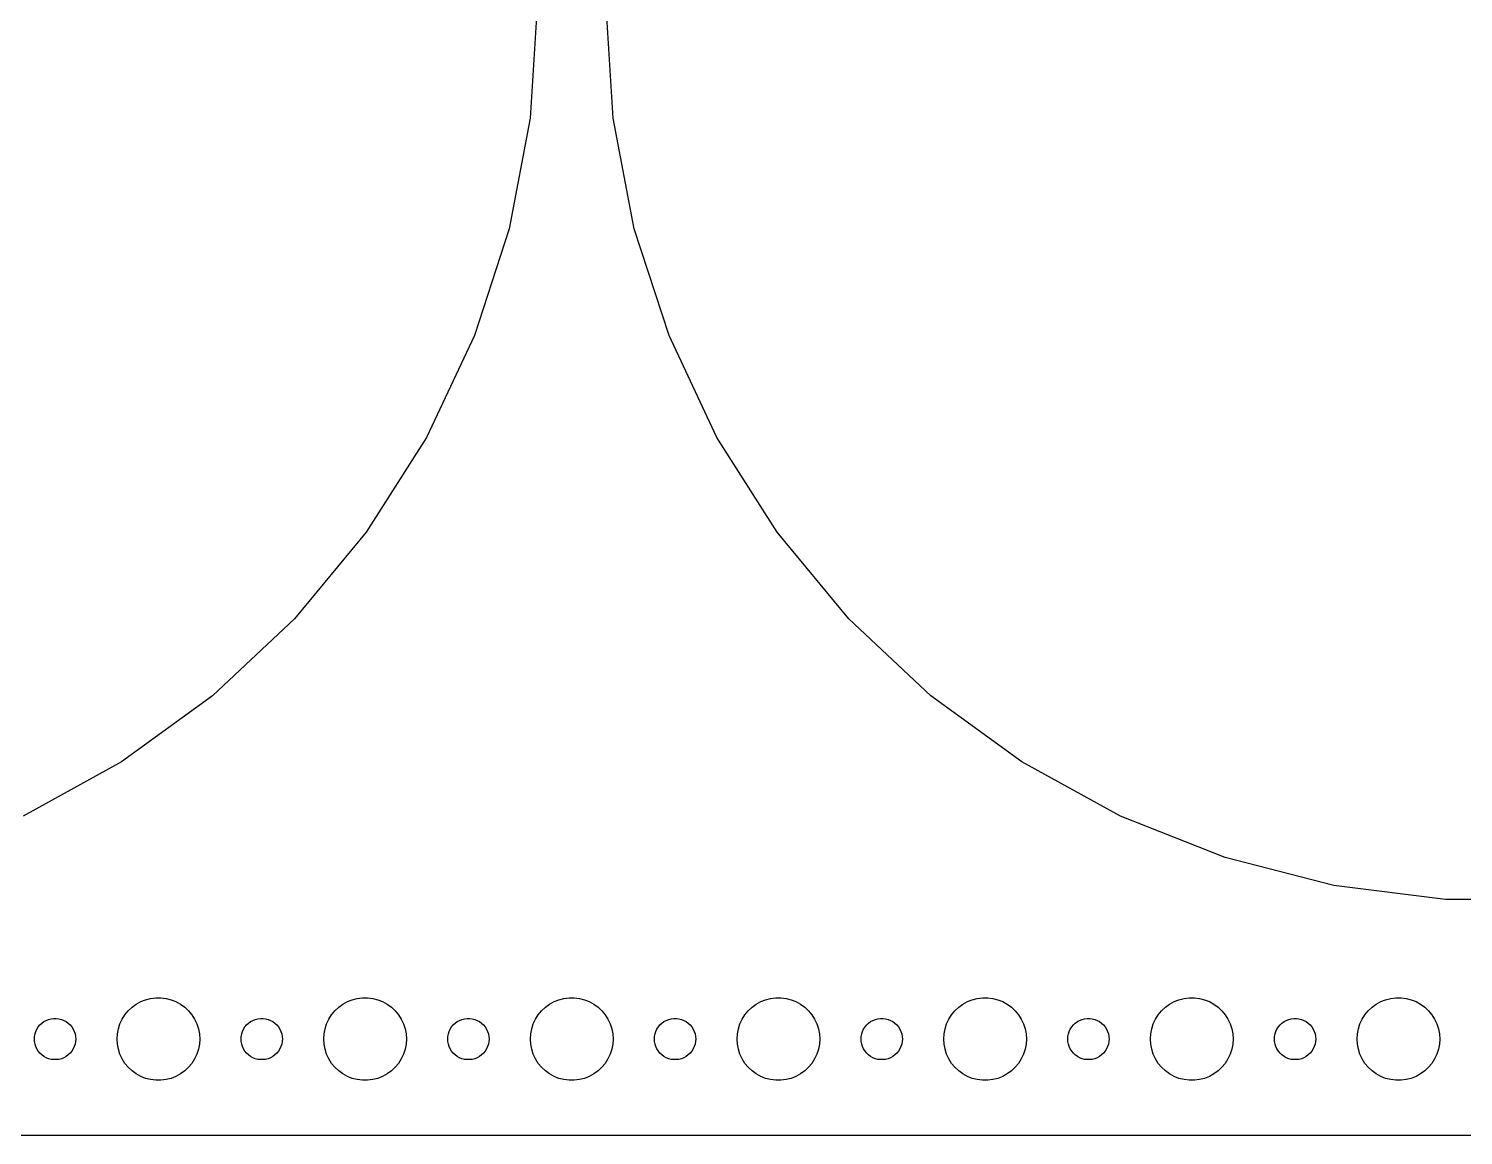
# Model space of a CAD drawing. Header units: metres. Extents: x -210 to 210, y -82 to 82.
# Drawn here: x -106.9 to -2.8, y -82 to -1.6 of the extents above; entities that cross this region are included whole.
import ezdxf

# ---------------------------------------------------------------- set-up
doc = ezdxf.new("R2010")
doc.units = ezdxf.units.M

msp = doc.modelspace()

# ---------------------------------------------------------------- linework, layer by layer
for p, q in [((-70, 0), (-70.5125, -8.14665)), ((-64.4875, -8.14665), (-65, 0)), ((-70.5125, -8.14665), (-72.0421, -16.1648)), ((-62.9579, -16.1648), (-64.4875, -8.14665)), ((-72.0421, -16.1648), (-74.5645, -23.9281)), ((-60.4355, -23.9281), (-62.9579, -16.1648)), ((-74.5645, -23.9281), (-78.0401, -31.314)), ((-56.9599, -31.314), (-60.4355, -23.9281)), ((-78.0401, -31.314), (-82.4139, -38.206)), ((-52.5861, -38.206), (-56.9599, -31.314)), ((-82.4139, -38.206), (-87.617, -44.4956)), ((-47.3829, -44.4956), (-52.5861, -38.206)), ((-87.617, -44.4956), (-93.5674, -50.0834)), ((-41.4326, -50.0834), (-47.3829, -44.4956)), ((-93.5674, -50.0834), (-100.171, -54.8813)), ((-34.8287, -54.8813), (-41.4326, -50.0834)), ((-100.171, -54.8813), (-107.324, -58.8138)), ((-27.6756, -58.8138), (-34.8287, -54.8813)), ((-20.0861, -61.8187), (-27.6756, -58.8138)), ((-12.1798, -63.8487), (-20.0861, -61.8187)), ((-4.08138, -64.8717), (-12.1798, -63.8487)), ((4.08138, -64.8717), (-4.08138, -64.8717)), ((-99.6869, -72.9464), (-99.4123, -72.6885)), ((-99.4123, -72.6885), (-99.1075, -72.467)), ((-99.1075, -72.467), (-98.7773, -72.2855)), ((-98.7773, -72.2855), (-98.427, -72.1468)), ((-98.427, -72.1468), (-98.0621, -72.0531)), ((-98.0621, -72.0531), (-97.6884, -72.0059)), ((-97.6884, -72.0059), (-97.3116, -72.0059)), ((-97.3116, -72.0059), (-96.9379, -72.0531)), ((-96.9379, -72.0531), (-96.573, -72.1468)), ((-96.573, -72.1468), (-96.2227, -72.2855)), ((-96.2227, -72.2855), (-95.8925, -72.467)), ((-95.8925, -72.467), (-95.5877, -72.6885)), ((-95.5877, -72.6885), (-95.3131, -72.9464)), ((-84.6869, -72.9464), (-84.4123, -72.6885)), ((-84.4123, -72.6885), (-84.1075, -72.467)), ((-84.1075, -72.467), (-83.7773, -72.2855)), ((-83.7773, -72.2855), (-83.427, -72.1468)), ((-83.427, -72.1468), (-83.0621, -72.0531)), ((-83.0621, -72.0531), (-82.6884, -72.0059)), ((-82.6884, -72.0059), (-82.3116, -72.0059)), ((-82.3116, -72.0059), (-81.9379, -72.0531)), ((-81.9379, -72.0531), (-81.573, -72.1468)), ((-81.573, -72.1468), (-81.2227, -72.2855)), ((-81.2227, -72.2855), (-80.8925, -72.467)), ((-80.8925, -72.467), (-80.5877, -72.6885)), ((-80.5877, -72.6885), (-80.3131, -72.9464)), ((-69.6869, -72.9464), (-69.4123, -72.6885)), ((-69.4123, -72.6885), (-69.1075, -72.467)), ((-69.1075, -72.467), (-68.7773, -72.2855)), ((-68.7773, -72.2855), (-68.427, -72.1468)), ((-68.427, -72.1468), (-68.0621, -72.0531)), ((-68.0621, -72.0531), (-67.6884, -72.0059)), ((-67.6884, -72.0059), (-67.3116, -72.0059)), ((-67.3116, -72.0059), (-66.9379, -72.0531)), ((-66.9379, -72.0531), (-66.573, -72.1468)), ((-66.573, -72.1468), (-66.2227, -72.2855)), ((-66.2227, -72.2855), (-65.8925, -72.467)), ((-65.8925, -72.467), (-65.5877, -72.6885)), ((-65.5877, -72.6885), (-65.3131, -72.9464)), ((-54.6869, -72.9464), (-54.4123, -72.6885)), ((-54.4123, -72.6885), (-54.1075, -72.467)), ((-54.1075, -72.467), (-53.7773, -72.2855)), ((-53.7773, -72.2855), (-53.427, -72.1468)), ((-53.427, -72.1468), (-53.0621, -72.0531)), ((-53.0621, -72.0531), (-52.6884, -72.0059)), ((-52.6884, -72.0059), (-52.3116, -72.0059)), ((-52.3116, -72.0059), (-51.9379, -72.0531)), ((-51.9379, -72.0531), (-51.5729, -72.1468)), ((-51.5729, -72.1468), (-51.2227, -72.2855)), ((-51.2227, -72.2855), (-50.8925, -72.467)), ((-50.8925, -72.467), (-50.5877, -72.6885)), ((-50.5877, -72.6885), (-50.3131, -72.9464)), ((-39.6869, -72.9464), (-39.4123, -72.6885)), ((-39.4123, -72.6885), (-39.1075, -72.467)), ((-39.1075, -72.467), (-38.7773, -72.2855)), ((-38.7773, -72.2855), (-38.427, -72.1468)), ((-38.427, -72.1468), (-38.0621, -72.0531)), ((-38.0621, -72.0531), (-37.6884, -72.0059)), ((-37.6884, -72.0059), (-37.3116, -72.0059)), ((-37.3116, -72.0059), (-36.9379, -72.0531)), ((-36.9379, -72.0531), (-36.5729, -72.1468)), ((-36.5729, -72.1468), (-36.2227, -72.2855)), ((-36.2227, -72.2855), (-35.8925, -72.467)), ((-35.8925, -72.467), (-35.5877, -72.6885)), ((-35.5877, -72.6885), (-35.3131, -72.9464)), ((-24.6869, -72.9464), (-24.4123, -72.6885)), ((-24.4123, -72.6885), (-24.1075, -72.467)), ((-24.1075, -72.467), (-23.7773, -72.2855)), ((-23.7773, -72.2855), (-23.427, -72.1468)), ((-23.427, -72.1468), (-23.0621, -72.0531)), ((-23.0621, -72.0531), (-22.6884, -72.0059)), ((-22.6884, -72.0059), (-22.3116, -72.0059)), ((-22.3116, -72.0059), (-21.9379, -72.0531)), ((-21.9379, -72.0531), (-21.5729, -72.1468)), ((-21.5729, -72.1468), (-21.2227, -72.2855)), ((-21.2227, -72.2855), (-20.8925, -72.467)), ((-20.8925, -72.467), (-20.5877, -72.6885)), ((-20.5877, -72.6885), (-20.3131, -72.9464)), ((-9.6869, -72.9464), (-9.41226, -72.6885)), ((-9.41226, -72.6885), (-9.10747, -72.467)), ((-9.10747, -72.467), (-8.77733, -72.2855)), ((-8.77733, -72.2855), (-8.42705, -72.1468)), ((-8.42705, -72.1468), (-8.06213, -72.0531)), ((-8.06213, -72.0531), (-7.68837, -72.0059)), ((-7.68837, -72.0059), (-7.31161, -72.0059)), ((-7.31161, -72.0059), (-6.93785, -72.0531)), ((-6.93785, -72.0531), (-6.57294, -72.1468)), ((-6.57294, -72.1468), (-6.22266, -72.2855)), ((-6.22266, -72.2855), (-5.89252, -72.467)), ((-5.89252, -72.467), (-5.58772, -72.6885)), ((-5.58772, -72.6885), (-5.31308, -72.9464)), ((-106.093, -73.9732), (-105.956, -73.8442)), ((-105.956, -73.8442), (-105.804, -73.7335)), ((-105.804, -73.7335), (-105.639, -73.6428)), ((-105.639, -73.6428), (-105.464, -73.5734)), ((-105.464, -73.5734), (-105.281, -73.5266)), ((-105.281, -73.5266), (-105.094, -73.503)), ((-105.094, -73.503), (-104.906, -73.503)), ((-104.906, -73.503), (-104.719, -73.5266)), ((-104.719, -73.5266), (-104.536, -73.5734)), ((-104.536, -73.5734), (-104.361, -73.6428)), ((-104.361, -73.6428), (-104.196, -73.7335)), ((-104.196, -73.7335), (-104.044, -73.8442)), ((-104.044, -73.8442), (-103.907, -73.9732)), ((-100.406, -74.2539), (-100.289, -73.8956)), ((-100.289, -73.8956), (-100.129, -73.5547)), ((-100.129, -73.5547), (-99.927, -73.2366)), ((-99.927, -73.2366), (-99.6869, -72.9464)), ((-95.3131, -72.9464), (-95.073, -73.2366)), ((-95.073, -73.2366), (-94.8711, -73.5547)), ((-94.8711, -73.5547), (-94.7107, -73.8956)), ((-94.7107, -73.8956), (-94.5943, -74.2539)), ((-91.0934, -73.9732), (-90.9561, -73.8442)), ((-90.9561, -73.8442), (-90.8037, -73.7335)), ((-90.8037, -73.7335), (-90.6387, -73.6428)), ((-90.6387, -73.6428), (-90.4635, -73.5734)), ((-90.4635, -73.5734), (-90.2811, -73.5266)), ((-90.2811, -73.5266), (-90.0942, -73.503)), ((-90.0942, -73.503), (-89.9058, -73.503)), ((-89.9058, -73.503), (-89.7189, -73.5266)), ((-89.7189, -73.5266), (-89.5365, -73.5734)), ((-89.5365, -73.5734), (-89.3613, -73.6428)), ((-89.3613, -73.6428), (-89.1963, -73.7335)), ((-89.1963, -73.7335), (-89.0439, -73.8442)), ((-89.0439, -73.8442), (-88.9065, -73.9732)), ((-85.4057, -74.2539), (-85.2893, -73.8956)), ((-85.2893, -73.8956), (-85.1289, -73.5547)), ((-85.1289, -73.5547), (-84.927, -73.2366)), ((-84.927, -73.2366), (-84.6869, -72.9464)), ((-80.3131, -72.9464), (-80.073, -73.2366)), ((-80.073, -73.2366), (-79.8711, -73.5547)), ((-79.8711, -73.5547), (-79.7107, -73.8956)), ((-79.7107, -73.8956), (-79.5943, -74.2539)), ((-76.0934, -73.9732), (-75.9561, -73.8442)), ((-75.9561, -73.8442), (-75.8037, -73.7335)), ((-75.8037, -73.7335), (-75.6387, -73.6428)), ((-75.6387, -73.6428), (-75.4635, -73.5734)), ((-75.4635, -73.5734), (-75.2811, -73.5266)), ((-75.2811, -73.5266), (-75.0942, -73.503)), ((-75.0942, -73.503), (-74.9058, -73.503)), ((-74.9058, -73.503), (-74.7189, -73.5266)), ((-74.7189, -73.5266), (-74.5365, -73.5734)), ((-74.5365, -73.5734), (-74.3613, -73.6428)), ((-74.3613, -73.6428), (-74.1963, -73.7335)), ((-74.1963, -73.7335), (-74.0439, -73.8442)), ((-74.0439, -73.8442), (-73.9065, -73.9732)), ((-70.4057, -74.2539), (-70.2893, -73.8956)), ((-70.2893, -73.8956), (-70.1289, -73.5547)), ((-70.1289, -73.5547), (-69.927, -73.2366)), ((-69.927, -73.2366), (-69.6869, -72.9464)), ((-65.3131, -72.9464), (-65.073, -73.2366)), ((-65.073, -73.2366), (-64.8711, -73.5547)), ((-64.8711, -73.5547), (-64.7107, -73.8956)), ((-64.7107, -73.8956), (-64.5943, -74.2539)), ((-61.0934, -73.9732), (-60.9561, -73.8442)), ((-60.9561, -73.8442), (-60.8037, -73.7335)), ((-60.8037, -73.7335), (-60.6387, -73.6428)), ((-60.6387, -73.6428), (-60.4635, -73.5734)), ((-60.4635, -73.5734), (-60.2811, -73.5266)), ((-60.2811, -73.5266), (-60.0942, -73.503)), ((-60.0942, -73.503), (-59.9058, -73.503)), ((-59.9058, -73.503), (-59.7189, -73.5266)), ((-59.7189, -73.5266), (-59.5365, -73.5734)), ((-59.5365, -73.5734), (-59.3613, -73.6428)), ((-59.3613, -73.6428), (-59.1963, -73.7335)), ((-59.1963, -73.7335), (-59.0439, -73.8442)), ((-59.0439, -73.8442), (-58.9065, -73.9732)), ((-55.4057, -74.2539), (-55.2893, -73.8956)), ((-55.2893, -73.8956), (-55.1289, -73.5547)), ((-55.1289, -73.5547), (-54.927, -73.2366)), ((-54.927, -73.2366), (-54.6869, -72.9464)), ((-50.3131, -72.9464), (-50.0729, -73.2366)), ((-50.0729, -73.2366), (-49.8711, -73.5547)), ((-49.8711, -73.5547), (-49.7107, -73.8956)), ((-49.7107, -73.8956), (-49.5942, -74.2539)), ((-46.0934, -73.9732), (-45.9561, -73.8442)), ((-45.9561, -73.8442), (-45.8037, -73.7335)), ((-45.8037, -73.7335), (-45.6387, -73.6428)), ((-45.6387, -73.6428), (-45.4635, -73.5734)), ((-45.4635, -73.5734), (-45.2811, -73.5266)), ((-45.2811, -73.5266), (-45.0942, -73.503)), ((-45.0942, -73.503), (-44.9058, -73.503)), ((-44.9058, -73.503), (-44.7189, -73.5266)), ((-44.7189, -73.5266), (-44.5365, -73.5734)), ((-44.5365, -73.5734), (-44.3613, -73.6428)), ((-44.3613, -73.6428), (-44.1963, -73.7335)), ((-44.1963, -73.7335), (-44.0439, -73.8442)), ((-44.0439, -73.8442), (-43.9065, -73.9732)), ((-40.4057, -74.2539), (-40.2893, -73.8956)), ((-40.2893, -73.8956), (-40.1289, -73.5547)), ((-40.1289, -73.5547), (-39.927, -73.2366)), ((-39.927, -73.2366), (-39.6869, -72.9464)), ((-35.3131, -72.9464), (-35.0729, -73.2366)), ((-35.0729, -73.2366), (-34.8711, -73.5547)), ((-34.8711, -73.5547), (-34.7107, -73.8956)), ((-34.7107, -73.8956), (-34.5942, -74.2539)), ((-31.0934, -73.9732), (-30.9561, -73.8442)), ((-30.9561, -73.8442), (-30.8037, -73.7335)), ((-30.8037, -73.7335), (-30.6387, -73.6428)), ((-30.6387, -73.6428), (-30.4635, -73.5734)), ((-30.4635, -73.5734), (-30.2811, -73.5266)), ((-30.2811, -73.5266), (-30.0942, -73.503)), ((-30.0942, -73.503), (-29.9058, -73.503)), ((-29.9058, -73.503), (-29.7189, -73.5266)), ((-29.7189, -73.5266), (-29.5365, -73.5734)), ((-29.5365, -73.5734), (-29.3613, -73.6428)), ((-29.3613, -73.6428), (-29.1963, -73.7335)), ((-29.1963, -73.7335), (-29.0439, -73.8442)), ((-29.0439, -73.8442), (-28.9065, -73.9732)), ((-25.4057, -74.2539), (-25.2893, -73.8956)), ((-25.2893, -73.8956), (-25.1289, -73.5547)), ((-25.1289, -73.5547), (-24.927, -73.2366)), ((-24.927, -73.2366), (-24.6869, -72.9464)), ((-20.3131, -72.9464), (-20.0729, -73.2366)), ((-20.0729, -73.2366), (-19.8711, -73.5547)), ((-19.8711, -73.5547), (-19.7107, -73.8956)), ((-19.7107, -73.8956), (-19.5942, -74.2539)), ((-16.0934, -73.9732), (-15.9561, -73.8442)), ((-15.9561, -73.8442), (-15.8037, -73.7335)), ((-15.8037, -73.7335), (-15.6387, -73.6428)), ((-15.6387, -73.6428), (-15.4635, -73.5734)), ((-15.4635, -73.5734), (-15.2811, -73.5266)), ((-15.2811, -73.5266), (-15.0942, -73.503)), ((-15.0942, -73.503), (-14.9058, -73.503)), ((-14.9058, -73.503), (-14.7189, -73.5266)), ((-14.7189, -73.5266), (-14.5365, -73.5734)), ((-14.5365, -73.5734), (-14.3613, -73.6428)), ((-14.3613, -73.6428), (-14.1963, -73.7335)), ((-14.1963, -73.7335), (-14.0439, -73.8442)), ((-14.0439, -73.8442), (-13.9065, -73.9732)), ((-10.4057, -74.2539), (-10.2893, -73.8956)), ((-10.2893, -73.8956), (-10.1289, -73.5547)), ((-10.1289, -73.5547), (-9.92705, -73.2366)), ((-9.92705, -73.2366), (-9.6869, -72.9464)), ((-5.31308, -72.9464), (-5.07294, -73.2366)), ((-5.07294, -73.2366), (-4.87108, -73.5547)), ((-4.87108, -73.5547), (-4.71066, -73.8956)), ((-4.71066, -73.8956), (-4.59424, -74.2539)), ((-106.5, -75), (-106.488, -74.812)), ((-106.488, -74.812), (-106.453, -74.627)), ((-106.453, -74.627), (-106.395, -74.4478)), ((-106.395, -74.4478), (-106.314, -74.2774)), ((-106.314, -74.2774), (-106.214, -74.1183)), ((-106.214, -74.1183), (-106.093, -73.9732)), ((-103.907, -73.9732), (-103.786, -74.1183)), ((-103.786, -74.1183), (-103.686, -74.2774)), ((-103.686, -74.2774), (-103.605, -74.4478)), ((-103.605, -74.4478), (-103.547, -74.627)), ((-103.547, -74.627), (-103.512, -74.812)), ((-103.512, -74.812), (-103.5, -75)), ((-100.5, -75), (-100.476, -74.624)), ((-100.476, -74.624), (-100.406, -74.2539)), ((-94.5943, -74.2539), (-94.5237, -74.624)), ((-94.5237, -74.624), (-94.5, -75)), ((-91.5, -75), (-91.4882, -74.812)), ((-91.4882, -74.812), (-91.4529, -74.627)), ((-91.4529, -74.627), (-91.3947, -74.4478)), ((-91.3947, -74.4478), (-91.3145, -74.2774)), ((-91.3145, -74.2774), (-91.2135, -74.1183)), ((-91.2135, -74.1183), (-91.0934, -73.9732)), ((-88.9065, -73.9732), (-88.7865, -74.1183)), ((-88.7865, -74.1183), (-88.6855, -74.2774)), ((-88.6855, -74.2774), (-88.6053, -74.4478)), ((-88.6053, -74.4478), (-88.5471, -74.627)), ((-88.5471, -74.627), (-88.5118, -74.812)), ((-88.5118, -74.812), (-88.5, -75)), ((-85.5, -75), (-85.4763, -74.624)), ((-85.4763, -74.624), (-85.4057, -74.2539)), ((-79.5943, -74.2539), (-79.5237, -74.624)), ((-79.5237, -74.624), (-79.5, -75)), ((-76.5, -75), (-76.4882, -74.812)), ((-76.4882, -74.812), (-76.4529, -74.627)), ((-76.4529, -74.627), (-76.3947, -74.4478)), ((-76.3947, -74.4478), (-76.3145, -74.2774)), ((-76.3145, -74.2774), (-76.2135, -74.1183)), ((-76.2135, -74.1183), (-76.0934, -73.9732)), ((-73.9065, -73.9732), (-73.7865, -74.1183)), ((-73.7865, -74.1183), (-73.6855, -74.2774)), ((-73.6855, -74.2774), (-73.6053, -74.4478)), ((-73.6053, -74.4478), (-73.5471, -74.627)), ((-73.5471, -74.627), (-73.5118, -74.812)), ((-73.5118, -74.812), (-73.5, -75)), ((-70.5, -75), (-70.4763, -74.624)), ((-70.4763, -74.624), (-70.4057, -74.2539)), ((-64.5943, -74.2539), (-64.5237, -74.624)), ((-64.5237, -74.624), (-64.5, -75)), ((-61.5, -75), (-61.4882, -74.812)), ((-61.4882, -74.812), (-61.4529, -74.627)), ((-61.4529, -74.627), (-61.3947, -74.4478)), ((-61.3947, -74.4478), (-61.3145, -74.2774)), ((-61.3145, -74.2774), (-61.2135, -74.1183)), ((-61.2135, -74.1183), (-61.0934, -73.9732)), ((-58.9065, -73.9732), (-58.7865, -74.1183)), ((-58.7865, -74.1183), (-58.6855, -74.2774)), ((-58.6855, -74.2774), (-58.6053, -74.4478)), ((-58.6053, -74.4478), (-58.5471, -74.627)), ((-58.5471, -74.627), (-58.5118, -74.812)), ((-58.5118, -74.812), (-58.5, -75)), ((-55.5, -75), (-55.4763, -74.624)), ((-55.4763, -74.624), (-55.4057, -74.2539)), ((-49.5942, -74.2539), (-49.5237, -74.624)), ((-49.5237, -74.624), (-49.5, -75)), ((-46.5, -75), (-46.4882, -74.812)), ((-46.4882, -74.812), (-46.4529, -74.627)), ((-46.4529, -74.627), (-46.3947, -74.4478)), ((-46.3947, -74.4478), (-46.3145, -74.2774)), ((-46.3145, -74.2774), (-46.2135, -74.1183)), ((-46.2135, -74.1183), (-46.0934, -73.9732)), ((-43.9065, -73.9732), (-43.7865, -74.1183)), ((-43.7865, -74.1183), (-43.6855, -74.2774)), ((-43.6855, -74.2774), (-43.6053, -74.4478)), ((-43.6053, -74.4478), (-43.5471, -74.627)), ((-43.5471, -74.627), (-43.5118, -74.812)), ((-43.5118, -74.812), (-43.5, -75)), ((-40.5, -75), (-40.4763, -74.624)), ((-40.4763, -74.624), (-40.4057, -74.2539)), ((-34.5942, -74.2539), (-34.5237, -74.624)), ((-34.5237, -74.624), (-34.5, -75)), ((-31.5, -75), (-31.4882, -74.812)), ((-31.4882, -74.812), (-31.4529, -74.627)), ((-31.4529, -74.627), (-31.3947, -74.4478)), ((-31.3947, -74.4478), (-31.3145, -74.2774)), ((-31.3145, -74.2774), (-31.2135, -74.1183)), ((-31.2135, -74.1183), (-31.0934, -73.9732)), ((-28.9065, -73.9732), (-28.7865, -74.1183)), ((-28.7865, -74.1183), (-28.6855, -74.2774)), ((-28.6855, -74.2774), (-28.6053, -74.4478)), ((-28.6053, -74.4478), (-28.5471, -74.627)), ((-28.5471, -74.627), (-28.5118, -74.812)), ((-28.5118, -74.812), (-28.5, -75)), ((-25.5, -75), (-25.4763, -74.624)), ((-25.4763, -74.624), (-25.4057, -74.2539)), ((-19.5942, -74.2539), (-19.5237, -74.624)), ((-19.5237, -74.624), (-19.5, -75)), ((-16.5, -75), (-16.4882, -74.812)), ((-16.4882, -74.812), (-16.4529, -74.627)), ((-16.4529, -74.627), (-16.3947, -74.4478)), ((-16.3947, -74.4478), (-16.3145, -74.2774)), ((-16.3145, -74.2774), (-16.2135, -74.1183)), ((-16.2135, -74.1183), (-16.0934, -73.9732)), ((-13.9065, -73.9732), (-13.7865, -74.1183)), ((-13.7865, -74.1183), (-13.6855, -74.2774)), ((-13.6855, -74.2774), (-13.6053, -74.4478)), ((-13.6053, -74.4478), (-13.5471, -74.627)), ((-13.5471, -74.627), (-13.5118, -74.812)), ((-13.5118, -74.812), (-13.5, -75)), ((-10.5, -75), (-10.4763, -74.624)), ((-10.4763, -74.624), (-10.4057, -74.2539)), ((-4.59424, -74.2539), (-4.52365, -74.624)), ((-4.52365, -74.624), (-4.5, -75)), ((-106.488, -75.188), (-106.5, -75)), ((-106.453, -75.373), (-106.488, -75.188)), ((-106.395, -75.5522), (-106.453, -75.373)), ((-106.314, -75.7226), (-106.395, -75.5522)), ((-106.214, -75.8817), (-106.314, -75.7226)), ((-106.093, -76.0268), (-106.214, -75.8817)), ((-103.786, -75.8817), (-103.907, -76.0268)), ((-103.686, -75.7226), (-103.786, -75.8817)), ((-103.605, -75.5522), (-103.686, -75.7226)), ((-103.547, -75.373), (-103.605, -75.5522)), ((-103.512, -75.188), (-103.547, -75.373)), ((-103.5, -75), (-103.512, -75.188)), ((-100.476, -75.376), (-100.5, -75)), ((-100.406, -75.7461), (-100.476, -75.376)), ((-100.289, -76.1044), (-100.406, -75.7461)), ((-94.5943, -75.7461), (-94.7107, -76.1044)), ((-94.5237, -75.376), (-94.5943, -75.7461)), ((-94.5, -75), (-94.5237, -75.376)), ((-91.4882, -75.188), (-91.5, -75)), ((-91.4529, -75.373), (-91.4882, -75.188)), ((-91.3947, -75.5522), (-91.4529, -75.373)), ((-91.3145, -75.7226), (-91.3947, -75.5522)), ((-91.2135, -75.8817), (-91.3145, -75.7226)), ((-91.0934, -76.0268), (-91.2135, -75.8817)), ((-88.7865, -75.8817), (-88.9065, -76.0268)), ((-88.6855, -75.7226), (-88.7865, -75.8817)), ((-88.6053, -75.5522), (-88.6855, -75.7226)), ((-88.5471, -75.373), (-88.6053, -75.5522)), ((-88.5118, -75.188), (-88.5471, -75.373)), ((-88.5, -75), (-88.5118, -75.188)), ((-85.4763, -75.376), (-85.5, -75)), ((-85.4057, -75.7461), (-85.4763, -75.376)), ((-85.2893, -76.1044), (-85.4057, -75.7461)), ((-79.5943, -75.7461), (-79.7107, -76.1044)), ((-79.5237, -75.376), (-79.5943, -75.7461)), ((-79.5, -75), (-79.5237, -75.376)), ((-76.4882, -75.188), (-76.5, -75)), ((-76.4529, -75.373), (-76.4882, -75.188)), ((-76.3947, -75.5522), (-76.4529, -75.373)), ((-76.3145, -75.7226), (-76.3947, -75.5522)), ((-76.2135, -75.8817), (-76.3145, -75.7226)), ((-76.0934, -76.0268), (-76.2135, -75.8817)), ((-73.7865, -75.8817), (-73.9065, -76.0268)), ((-73.6855, -75.7226), (-73.7865, -75.8817)), ((-73.6053, -75.5522), (-73.6855, -75.7226)), ((-73.5471, -75.373), (-73.6053, -75.5522)), ((-73.5118, -75.188), (-73.5471, -75.373)), ((-73.5, -75), (-73.5118, -75.188)), ((-70.4763, -75.376), (-70.5, -75)), ((-70.4057, -75.7461), (-70.4763, -75.376)), ((-70.2893, -76.1044), (-70.4057, -75.7461)), ((-64.5943, -75.7461), (-64.7107, -76.1044)), ((-64.5237, -75.376), (-64.5943, -75.7461)), ((-64.5, -75), (-64.5237, -75.376)), ((-61.4882, -75.188), (-61.5, -75)), ((-61.4529, -75.373), (-61.4882, -75.188)), ((-61.3947, -75.5522), (-61.4529, -75.373)), ((-61.3145, -75.7226), (-61.3947, -75.5522)), ((-61.2135, -75.8817), (-61.3145, -75.7226)), ((-61.0934, -76.0268), (-61.2135, -75.8817)), ((-58.7865, -75.8817), (-58.9065, -76.0268)), ((-58.6855, -75.7226), (-58.7865, -75.8817)), ((-58.6053, -75.5522), (-58.6855, -75.7226)), ((-58.5471, -75.373), (-58.6053, -75.5522)), ((-58.5118, -75.188), (-58.5471, -75.373)), ((-58.5, -75), (-58.5118, -75.188)), ((-55.4763, -75.376), (-55.5, -75)), ((-55.4057, -75.7461), (-55.4763, -75.376)), ((-55.2893, -76.1044), (-55.4057, -75.7461)), ((-49.5942, -75.7461), (-49.7107, -76.1044)), ((-49.5237, -75.376), (-49.5942, -75.7461)), ((-49.5, -75), (-49.5237, -75.376)), ((-46.4882, -75.188), (-46.5, -75)), ((-46.4529, -75.373), (-46.4882, -75.188)), ((-46.3947, -75.5522), (-46.4529, -75.373)), ((-46.3145, -75.7226), (-46.3947, -75.5522)), ((-46.2135, -75.8817), (-46.3145, -75.7226)), ((-46.0934, -76.0268), (-46.2135, -75.8817)), ((-43.7865, -75.8817), (-43.9065, -76.0268)), ((-43.6855, -75.7226), (-43.7865, -75.8817)), ((-43.6053, -75.5522), (-43.6855, -75.7226)), ((-43.5471, -75.373), (-43.6053, -75.5522)), ((-43.5118, -75.188), (-43.5471, -75.373)), ((-43.5, -75), (-43.5118, -75.188)), ((-40.4763, -75.376), (-40.5, -75)), ((-40.4057, -75.7461), (-40.4763, -75.376)), ((-40.2893, -76.1044), (-40.4057, -75.7461)), ((-34.5942, -75.7461), (-34.7107, -76.1044)), ((-34.5237, -75.376), (-34.5942, -75.7461)), ((-34.5, -75), (-34.5237, -75.376)), ((-31.4882, -75.188), (-31.5, -75)), ((-31.4529, -75.373), (-31.4882, -75.188)), ((-31.3947, -75.5522), (-31.4529, -75.373)), ((-31.3145, -75.7226), (-31.3947, -75.5522)), ((-31.2135, -75.8817), (-31.3145, -75.7226)), ((-31.0934, -76.0268), (-31.2135, -75.8817)), ((-28.7865, -75.8817), (-28.9065, -76.0268)), ((-28.6855, -75.7226), (-28.7865, -75.8817)), ((-28.6053, -75.5522), (-28.6855, -75.7226)), ((-28.5471, -75.373), (-28.6053, -75.5522)), ((-28.5118, -75.188), (-28.5471, -75.373)), ((-28.5, -75), (-28.5118, -75.188)), ((-25.4763, -75.376), (-25.5, -75)), ((-25.4057, -75.7461), (-25.4763, -75.376)), ((-25.2893, -76.1044), (-25.4057, -75.7461)), ((-19.5942, -75.7461), (-19.7107, -76.1044)), ((-19.5237, -75.376), (-19.5942, -75.7461)), ((-19.5, -75), (-19.5237, -75.376)), ((-16.4882, -75.188), (-16.5, -75)), ((-16.4529, -75.373), (-16.4882, -75.188)), ((-16.3947, -75.5522), (-16.4529, -75.373)), ((-16.3145, -75.7226), (-16.3947, -75.5522)), ((-16.2135, -75.8817), (-16.3145, -75.7226)), ((-16.0934, -76.0268), (-16.2135, -75.8817)), ((-13.7865, -75.8817), (-13.9065, -76.0268)), ((-13.6855, -75.7226), (-13.7865, -75.8817)), ((-13.6053, -75.5522), (-13.6855, -75.7226)), ((-13.5471, -75.373), (-13.6053, -75.5522)), ((-13.5118, -75.188), (-13.5471, -75.373)), ((-13.5, -75), (-13.5118, -75.188)), ((-10.4763, -75.376), (-10.5, -75)), ((-10.4057, -75.7461), (-10.4763, -75.376)), ((-10.2893, -76.1044), (-10.4057, -75.7461)), ((-4.59424, -75.7461), (-4.71066, -76.1044)), ((-4.52365, -75.376), (-4.59424, -75.7461)), ((-4.5, -75), (-4.52365, -75.376)), ((-105.956, -76.1558), (-106.093, -76.0268)), ((-105.804, -76.2665), (-105.956, -76.1558)), ((-105.639, -76.3572), (-105.804, -76.2665)), ((-105.464, -76.4266), (-105.639, -76.3572)), ((-105.281, -76.4734), (-105.464, -76.4266)), ((-105.094, -76.497), (-105.281, -76.4734)), ((-104.906, -76.497), (-105.094, -76.497)), ((-104.719, -76.4734), (-104.906, -76.497)), ((-104.536, -76.4266), (-104.719, -76.4734)), ((-104.361, -76.3572), (-104.536, -76.4266)), ((-104.196, -76.2665), (-104.361, -76.3572)), ((-104.044, -76.1558), (-104.196, -76.2665)), ((-103.907, -76.0268), (-104.044, -76.1558)), ((-100.129, -76.4453), (-100.289, -76.1044)), ((-99.927, -76.7634), (-100.129, -76.4453)), ((-99.6869, -77.0536), (-99.927, -76.7634)), ((-95.073, -76.7634), (-95.3131, -77.0536)), ((-94.8711, -76.4453), (-95.073, -76.7634)), ((-94.7107, -76.1044), (-94.8711, -76.4453)), ((-90.9561, -76.1558), (-91.0934, -76.0268)), ((-90.8037, -76.2665), (-90.9561, -76.1558)), ((-90.6387, -76.3572), (-90.8037, -76.2665)), ((-90.4635, -76.4266), (-90.6387, -76.3572)), ((-90.2811, -76.4734), (-90.4635, -76.4266)), ((-90.0942, -76.497), (-90.2811, -76.4734)), ((-89.9058, -76.497), (-90.0942, -76.497)), ((-89.7189, -76.4734), (-89.9058, -76.497)), ((-89.5365, -76.4266), (-89.7189, -76.4734)), ((-89.3613, -76.3572), (-89.5365, -76.4266)), ((-89.1963, -76.2665), (-89.3613, -76.3572)), ((-89.0439, -76.1558), (-89.1963, -76.2665)), ((-88.9065, -76.0268), (-89.0439, -76.1558)), ((-85.1289, -76.4453), (-85.2893, -76.1044)), ((-84.927, -76.7634), (-85.1289, -76.4453)), ((-84.6869, -77.0536), (-84.927, -76.7634)), ((-80.073, -76.7634), (-80.3131, -77.0536)), ((-79.8711, -76.4453), (-80.073, -76.7634)), ((-79.7107, -76.1044), (-79.8711, -76.4453)), ((-75.9561, -76.1558), (-76.0934, -76.0268)), ((-75.8037, -76.2665), (-75.9561, -76.1558)), ((-75.6387, -76.3572), (-75.8037, -76.2665)), ((-75.4635, -76.4266), (-75.6387, -76.3572)), ((-75.2811, -76.4734), (-75.4635, -76.4266)), ((-75.0942, -76.497), (-75.2811, -76.4734)), ((-74.9058, -76.497), (-75.0942, -76.497)), ((-74.7189, -76.4734), (-74.9058, -76.497)), ((-74.5365, -76.4266), (-74.7189, -76.4734)), ((-74.3613, -76.3572), (-74.5365, -76.4266)), ((-74.1963, -76.2665), (-74.3613, -76.3572)), ((-74.0439, -76.1558), (-74.1963, -76.2665)), ((-73.9065, -76.0268), (-74.0439, -76.1558)), ((-70.1289, -76.4453), (-70.2893, -76.1044)), ((-69.927, -76.7634), (-70.1289, -76.4453)), ((-69.6869, -77.0536), (-69.927, -76.7634)), ((-65.073, -76.7634), (-65.3131, -77.0536)), ((-64.8711, -76.4453), (-65.073, -76.7634)), ((-64.7107, -76.1044), (-64.8711, -76.4453)), ((-60.9561, -76.1558), (-61.0934, -76.0268)), ((-60.8037, -76.2665), (-60.9561, -76.1558)), ((-60.6387, -76.3572), (-60.8037, -76.2665)), ((-60.4635, -76.4266), (-60.6387, -76.3572)), ((-60.2811, -76.4734), (-60.4635, -76.4266)), ((-60.0942, -76.497), (-60.2811, -76.4734)), ((-59.9058, -76.497), (-60.0942, -76.497)), ((-59.7189, -76.4734), (-59.9058, -76.497)), ((-59.5365, -76.4266), (-59.7189, -76.4734)), ((-59.3613, -76.3572), (-59.5365, -76.4266)), ((-59.1963, -76.2665), (-59.3613, -76.3572)), ((-59.0439, -76.1558), (-59.1963, -76.2665)), ((-58.9065, -76.0268), (-59.0439, -76.1558)), ((-55.1289, -76.4453), (-55.2893, -76.1044)), ((-54.927, -76.7634), (-55.1289, -76.4453)), ((-54.6869, -77.0536), (-54.927, -76.7634)), ((-50.0729, -76.7634), (-50.3131, -77.0536)), ((-49.8711, -76.4453), (-50.0729, -76.7634)), ((-49.7107, -76.1044), (-49.8711, -76.4453)), ((-45.9561, -76.1558), (-46.0934, -76.0268)), ((-45.8037, -76.2665), (-45.9561, -76.1558)), ((-45.6387, -76.3572), (-45.8037, -76.2665)), ((-45.4635, -76.4266), (-45.6387, -76.3572)), ((-45.2811, -76.4734), (-45.4635, -76.4266)), ((-45.0942, -76.497), (-45.2811, -76.4734)), ((-44.9058, -76.497), (-45.0942, -76.497)), ((-44.7189, -76.4734), (-44.9058, -76.497)), ((-44.5365, -76.4266), (-44.7189, -76.4734)), ((-44.3613, -76.3572), (-44.5365, -76.4266)), ((-44.1963, -76.2665), (-44.3613, -76.3572)), ((-44.0439, -76.1558), (-44.1963, -76.2665)), ((-43.9065, -76.0268), (-44.0439, -76.1558)), ((-40.1289, -76.4453), (-40.2893, -76.1044)), ((-39.927, -76.7634), (-40.1289, -76.4453)), ((-39.6869, -77.0536), (-39.927, -76.7634)), ((-35.0729, -76.7634), (-35.3131, -77.0536)), ((-34.8711, -76.4453), (-35.0729, -76.7634)), ((-34.7107, -76.1044), (-34.8711, -76.4453)), ((-30.9561, -76.1558), (-31.0934, -76.0268)), ((-30.8037, -76.2665), (-30.9561, -76.1558)), ((-30.6387, -76.3572), (-30.8037, -76.2665)), ((-30.4635, -76.4266), (-30.6387, -76.3572)), ((-30.2811, -76.4734), (-30.4635, -76.4266)), ((-30.0942, -76.497), (-30.2811, -76.4734)), ((-29.9058, -76.497), (-30.0942, -76.497)), ((-29.7189, -76.4734), (-29.9058, -76.497)), ((-29.5365, -76.4266), (-29.7189, -76.4734)), ((-29.3613, -76.3572), (-29.5365, -76.4266)), ((-29.1963, -76.2665), (-29.3613, -76.3572)), ((-29.0439, -76.1558), (-29.1963, -76.2665)), ((-28.9065, -76.0268), (-29.0439, -76.1558)), ((-25.1289, -76.4453), (-25.2893, -76.1044)), ((-24.927, -76.7634), (-25.1289, -76.4453)), ((-24.6869, -77.0536), (-24.927, -76.7634)), ((-20.0729, -76.7634), (-20.3131, -77.0536)), ((-19.8711, -76.4453), (-20.0729, -76.7634)), ((-19.7107, -76.1044), (-19.8711, -76.4453)), ((-15.9561, -76.1558), (-16.0934, -76.0268)), ((-15.8037, -76.2665), (-15.9561, -76.1558)), ((-15.6387, -76.3572), (-15.8037, -76.2665)), ((-15.4635, -76.4266), (-15.6387, -76.3572)), ((-15.2811, -76.4734), (-15.4635, -76.4266)), ((-15.0942, -76.497), (-15.2811, -76.4734)), ((-14.9058, -76.497), (-15.0942, -76.497)), ((-14.7189, -76.4734), (-14.9058, -76.497)), ((-14.5365, -76.4266), (-14.7189, -76.4734)), ((-14.3613, -76.3572), (-14.5365, -76.4266)), ((-14.1963, -76.2665), (-14.3613, -76.3572)), ((-14.0439, -76.1558), (-14.1963, -76.2665)), ((-13.9065, -76.0268), (-14.0439, -76.1558)), ((-10.1289, -76.4453), (-10.2893, -76.1044)), ((-9.92705, -76.7634), (-10.1289, -76.4453)), ((-9.6869, -77.0536), (-9.92705, -76.7634)), ((-5.07294, -76.7634), (-5.31308, -77.0536)), ((-4.87108, -76.4453), (-5.07294, -76.7634)), ((-4.71066, -76.1044), (-4.87108, -76.4453)), ((-99.4123, -77.3115), (-99.6869, -77.0536)), ((-99.1075, -77.533), (-99.4123, -77.3115)), ((-98.7773, -77.7145), (-99.1075, -77.533)), ((-98.427, -77.8532), (-98.7773, -77.7145)), ((-98.0621, -77.9469), (-98.427, -77.8532)), ((-97.6884, -77.9941), (-98.0621, -77.9469)), ((-97.3116, -77.9941), (-97.6884, -77.9941)), ((-96.9379, -77.9469), (-97.3116, -77.9941)), ((-96.573, -77.8532), (-96.9379, -77.9469)), ((-96.2227, -77.7145), (-96.573, -77.8532)), ((-95.8925, -77.533), (-96.2227, -77.7145)), ((-95.5877, -77.3115), (-95.8925, -77.533)), ((-95.3131, -77.0536), (-95.5877, -77.3115)), ((-84.4123, -77.3115), (-84.6869, -77.0536)), ((-84.1075, -77.533), (-84.4123, -77.3115)), ((-83.7773, -77.7145), (-84.1075, -77.533)), ((-83.427, -77.8532), (-83.7773, -77.7145)), ((-83.0621, -77.9469), (-83.427, -77.8532)), ((-82.6884, -77.9941), (-83.0621, -77.9469)), ((-82.3116, -77.9941), (-82.6884, -77.9941)), ((-81.9379, -77.9469), (-82.3116, -77.9941)), ((-81.573, -77.8532), (-81.9379, -77.9469)), ((-81.2227, -77.7145), (-81.573, -77.8532)), ((-80.8925, -77.533), (-81.2227, -77.7145)), ((-80.5877, -77.3115), (-80.8925, -77.533)), ((-80.3131, -77.0536), (-80.5877, -77.3115)), ((-69.4123, -77.3115), (-69.6869, -77.0536)), ((-69.1075, -77.533), (-69.4123, -77.3115)), ((-68.7773, -77.7145), (-69.1075, -77.533)), ((-68.427, -77.8532), (-68.7773, -77.7145)), ((-68.0621, -77.9469), (-68.427, -77.8532)), ((-67.6884, -77.9941), (-68.0621, -77.9469)), ((-67.3116, -77.9941), (-67.6884, -77.9941)), ((-66.9379, -77.9469), (-67.3116, -77.9941)), ((-66.573, -77.8532), (-66.9379, -77.9469)), ((-66.2227, -77.7145), (-66.573, -77.8532)), ((-65.8925, -77.533), (-66.2227, -77.7145)), ((-65.5877, -77.3115), (-65.8925, -77.533)), ((-65.3131, -77.0536), (-65.5877, -77.3115)), ((-54.4123, -77.3115), (-54.6869, -77.0536)), ((-54.1075, -77.533), (-54.4123, -77.3115)), ((-53.7773, -77.7145), (-54.1075, -77.533)), ((-53.427, -77.8532), (-53.7773, -77.7145)), ((-53.0621, -77.9469), (-53.427, -77.8532)), ((-52.6884, -77.9941), (-53.0621, -77.9469)), ((-52.3116, -77.9941), (-52.6884, -77.9941)), ((-51.9379, -77.9469), (-52.3116, -77.9941)), ((-51.5729, -77.8532), (-51.9379, -77.9469)), ((-51.2227, -77.7145), (-51.5729, -77.8532)), ((-50.8925, -77.533), (-51.2227, -77.7145)), ((-50.5877, -77.3115), (-50.8925, -77.533)), ((-50.3131, -77.0536), (-50.5877, -77.3115)), ((-39.4123, -77.3115), (-39.6869, -77.0536)), ((-39.1075, -77.533), (-39.4123, -77.3115)), ((-38.7773, -77.7145), (-39.1075, -77.533)), ((-38.427, -77.8532), (-38.7773, -77.7145)), ((-38.0621, -77.9469), (-38.427, -77.8532)), ((-37.6884, -77.9941), (-38.0621, -77.9469)), ((-37.3116, -77.9941), (-37.6884, -77.9941)), ((-36.9379, -77.9469), (-37.3116, -77.9941)), ((-36.5729, -77.8532), (-36.9379, -77.9469)), ((-36.2227, -77.7145), (-36.5729, -77.8532)), ((-35.8925, -77.533), (-36.2227, -77.7145)), ((-35.5877, -77.3115), (-35.8925, -77.533)), ((-35.3131, -77.0536), (-35.5877, -77.3115)), ((-24.4123, -77.3115), (-24.6869, -77.0536)), ((-24.1075, -77.533), (-24.4123, -77.3115)), ((-23.7773, -77.7145), (-24.1075, -77.533)), ((-23.427, -77.8532), (-23.7773, -77.7145)), ((-23.0621, -77.9469), (-23.427, -77.8532)), ((-22.6884, -77.9941), (-23.0621, -77.9469)), ((-22.3116, -77.9941), (-22.6884, -77.9941)), ((-21.9379, -77.9469), (-22.3116, -77.9941)), ((-21.5729, -77.8532), (-21.9379, -77.9469)), ((-21.2227, -77.7145), (-21.5729, -77.8532)), ((-20.8925, -77.533), (-21.2227, -77.7145)), ((-20.5877, -77.3115), (-20.8925, -77.533)), ((-20.3131, -77.0536), (-20.5877, -77.3115)), ((-9.41226, -77.3115), (-9.6869, -77.0536)), ((-9.10747, -77.533), (-9.41226, -77.3115)), ((-8.77733, -77.7145), (-9.10747, -77.533)), ((-8.42705, -77.8532), (-8.77733, -77.7145)), ((-8.06213, -77.9469), (-8.42705, -77.8532)), ((-7.68837, -77.9941), (-8.06213, -77.9469)), ((-7.31161, -77.9941), (-7.68837, -77.9941)), ((-6.93785, -77.9469), (-7.31161, -77.9941)), ((-6.57294, -77.8532), (-6.93785, -77.9469)), ((-6.22266, -77.7145), (-6.57294, -77.8532)), ((-5.89252, -77.533), (-6.22266, -77.7145)), ((-5.58772, -77.3115), (-5.89252, -77.533)), ((-5.31308, -77.0536), (-5.58772, -77.3115)), ((-204.814, -81.9901), (204.814, -81.9901))]:
    msp.add_line(p, q)

doc.saveas('drawing.dxf')
